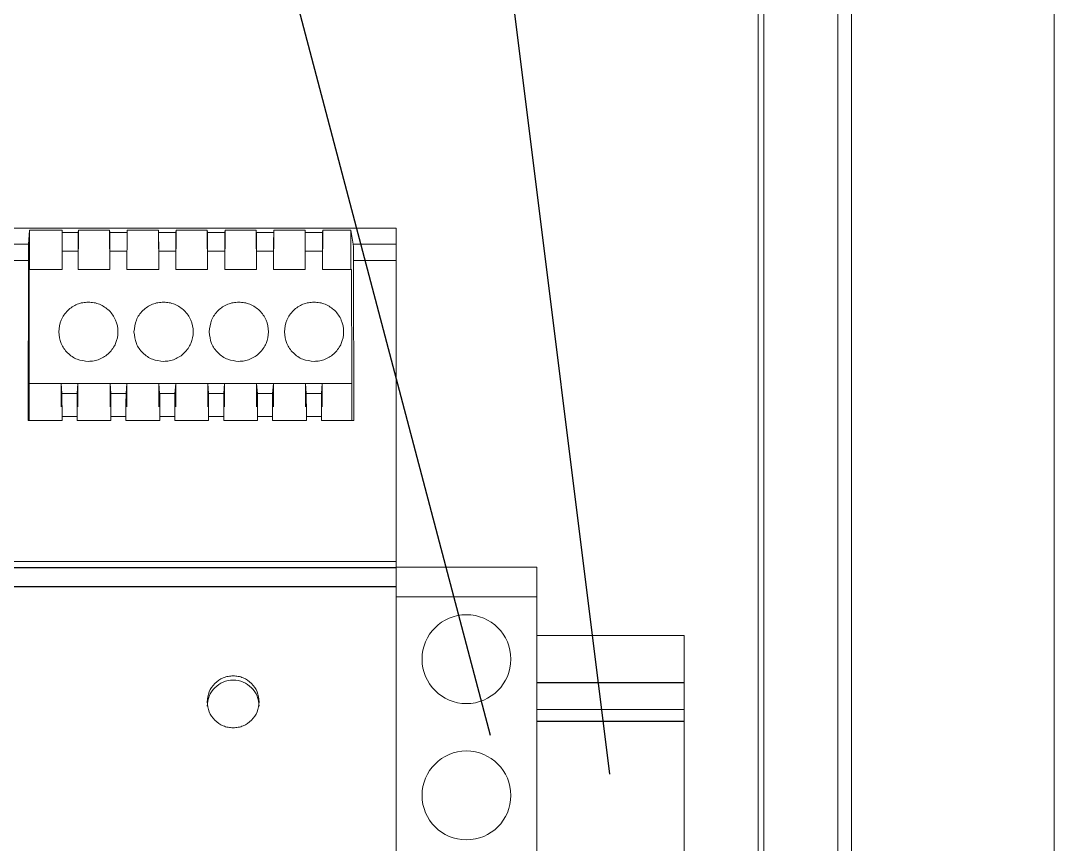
# Model space of a CAD drawing. Extents: x 4137 to 28680, y 2446 to 6814.
# Drawn here: x 11000.9 to 11070.7, y 4911 to 4966.6 of the extents above; entities that cross this region are included whole.
import ezdxf

# ---------------------------------------------------------------- set-up
doc = ezdxf.new("R2010")
doc.units = 0
doc.header["$LTSCALE"] = 0.5
doc.layers.get('0').update_dxf_attribs({"linetype": 'CONTINUOUS'})
doc.layers.add('DIM', color=5, linetype='CONTINUOUS')
doc.layers.add('VOL', color=2, linetype='CONTINUOUS')

msp = doc.modelspace()

# ---------------------------------------------------------------- linework, layer by layer
at = {"color": 7, "linetype": 'Continuous', "lineweight": 15}
for p, q in [((11070.677, 4757.591), (11070.677, 5057.591)), ((11070.677, 4757.591), (11070.677, 5057.591)), ((11056.982, 5050.896), (11056.982, 4764.285)), ((11056.982, 5050.896), (11056.982, 4764.285)), ((11070.677, 5051.091), (11070.677, 4764.091)), ((11070.677, 5051.091), (11070.677, 4764.091)), ((11056.06, 5049.974), (11056.06, 4765.207)), ((11056.06, 5049.974), (11056.06, 4765.207)), ((11050.677, 5044.591), (11050.677, 4770.591)), ((11050.677, 5044.591), (11050.677, 4770.591)), ((11051.069, 4770.199), (11051.069, 5044.983)), ((11051.069, 4770.199), (11051.069, 5044.983)), ((10972.227, 4952.591), (11026.227, 4952.591)), ((10972.227, 4952.591), (11026.227, 4952.591)), ((11001.401, 4951.502), (11001.476, 4952.46)), ((11001.401, 4951.502), (11001.476, 4952.46)), ((11001.476, 4949.791), (11001.476, 4952.46)), ((11001.476, 4952.46), (11003.677, 4952.46)), ((11001.476, 4949.791), (11001.476, 4952.46)), ((11001.476, 4952.46), (11003.677, 4952.46)), ((11003.677, 4952.46), (11003.677, 4952.298)), ((11003.677, 4952.46), (11003.677, 4952.298)), ((11004.764, 4952.298), (11004.776, 4952.46)), ((11004.764, 4952.298), (11004.776, 4952.46)), ((11004.776, 4952.46), (11006.877, 4952.46)), ((11004.776, 4951.186), (11004.776, 4952.46)), ((11004.776, 4952.46), (11006.877, 4952.46)), ((11004.776, 4951.186), (11004.776, 4952.46)), ((11006.877, 4952.46), (11006.889, 4952.298)), ((11006.877, 4951.186), (11006.877, 4952.46)), ((11006.877, 4952.46), (11006.889, 4952.298)), ((11006.877, 4951.186), (11006.877, 4952.46)), ((11008.064, 4952.298), (11008.076, 4952.46)), ((11008.064, 4952.298), (11008.076, 4952.46)), ((11008.076, 4952.46), (11010.177, 4952.46)), ((11008.076, 4951.186), (11008.076, 4952.46)), ((11008.076, 4952.46), (11010.177, 4952.46)), ((11008.076, 4951.186), (11008.076, 4952.46)), ((11010.177, 4952.46), (11010.189, 4952.298)), ((11010.177, 4951.186), (11010.177, 4952.46)), ((11010.177, 4952.46), (11010.189, 4952.298)), ((11010.177, 4951.186), (11010.177, 4952.46)), ((11011.364, 4952.298), (11011.376, 4952.46)), ((11011.364, 4952.298), (11011.376, 4952.46)), ((11011.376, 4952.46), (11013.477, 4952.46)), ((11011.376, 4951.186), (11011.376, 4952.46)), ((11011.376, 4952.46), (11013.477, 4952.46)), ((11011.376, 4951.186), (11011.376, 4952.46)), ((11013.477, 4952.46), (11013.489, 4952.298)), ((11013.477, 4951.186), (11013.477, 4952.46)), ((11013.477, 4952.46), (11013.489, 4952.298)), ((11013.477, 4951.186), (11013.477, 4952.46)), ((11014.664, 4952.298), (11014.676, 4952.46)), ((11014.664, 4952.298), (11014.676, 4952.46)), ((11014.676, 4952.46), (11016.777, 4952.46)), ((11014.676, 4951.186), (11014.676, 4952.46)), ((11014.676, 4952.46), (11016.777, 4952.46)), ((11014.676, 4951.186), (11014.676, 4952.46)), ((11016.777, 4952.46), (11016.789, 4952.298)), ((11016.777, 4951.186), (11016.777, 4952.46)), ((11016.777, 4952.46), (11016.789, 4952.298)), ((11016.777, 4951.186), (11016.777, 4952.46)), ((11017.964, 4952.298), (11017.976, 4952.46)), ((11017.964, 4952.298), (11017.976, 4952.46)), ((11017.976, 4952.46), (11020.077, 4952.46)), ((11017.976, 4951.186), (11017.976, 4952.46)), ((11017.976, 4952.46), (11020.077, 4952.46)), ((11017.976, 4951.186), (11017.976, 4952.46)), ((11020.077, 4952.46), (11020.089, 4952.298)), ((11020.077, 4951.186), (11020.077, 4952.46)), ((11020.077, 4952.46), (11020.089, 4952.298)), ((11020.077, 4951.186), (11020.077, 4952.46)), ((11021.264, 4952.298), (11021.276, 4952.46)), ((11021.264, 4952.298), (11021.276, 4952.46)), ((11021.276, 4952.46), (11023.177, 4952.46)), ((11021.276, 4951.186), (11021.276, 4952.46)), ((11021.276, 4952.46), (11023.177, 4952.46)), ((11021.276, 4951.186), (11021.276, 4952.46)), ((11023.177, 4949.791), (11023.177, 4952.46)), ((11023.177, 4952.46), (11023.336, 4951.502)), ((11023.177, 4949.791), (11023.177, 4952.46)), ((11023.177, 4952.46), (11023.336, 4951.502)), ((11026.227, 4951.502), (11026.227, 4952.591)), ((11026.227, 4951.502), (11026.227, 4952.591)), ((11004.764, 4952.298), (11003.677, 4952.298)), ((11004.764, 4952.298), (11003.677, 4952.298)), ((11008.064, 4952.298), (11006.889, 4952.298)), ((11008.064, 4952.298), (11006.889, 4952.298)), ((11011.364, 4952.298), (11010.189, 4952.298)), ((11011.364, 4952.298), (11010.189, 4952.298)), ((11014.664, 4952.298), (11013.489, 4952.298)), ((11014.664, 4952.298), (11013.489, 4952.298)), ((11017.964, 4952.298), (11016.789, 4952.298)), ((11017.964, 4952.298), (11016.789, 4952.298)), ((11021.264, 4952.298), (11020.089, 4952.298)), ((11021.264, 4952.298), (11020.089, 4952.298)), ((11001.401, 4951.502), (11000.352, 4951.502)), ((11001.401, 4951.502), (11000.352, 4951.502)), ((11003.677, 4951.03), (11003.677, 4949.791)), ((11003.677, 4951.03), (11004.756, 4951.03)), ((11003.677, 4951.03), (11003.677, 4949.791)), ((11003.677, 4951.03), (11004.756, 4951.03)), ((11004.756, 4949.791), (11004.756, 4951.03)), ((11004.756, 4949.791), (11004.756, 4951.03)), ((11006.897, 4951.03), (11006.897, 4949.791)), ((11006.897, 4951.03), (11008.056, 4951.03)), ((11006.897, 4951.03), (11006.897, 4949.791)), ((11006.897, 4951.03), (11008.056, 4951.03)), ((11008.056, 4949.791), (11008.056, 4951.03)), ((11008.056, 4949.791), (11008.056, 4951.03)), ((11010.197, 4951.03), (11010.197, 4949.791)), ((11010.197, 4951.03), (11011.356, 4951.03)), ((11010.197, 4951.03), (11010.197, 4949.791)), ((11010.197, 4951.03), (11011.356, 4951.03)), ((11011.356, 4949.791), (11011.356, 4951.03)), ((11011.356, 4949.791), (11011.356, 4951.03)), ((11013.497, 4951.03), (11013.497, 4949.791)), ((11013.497, 4951.03), (11014.656, 4951.03)), ((11013.497, 4951.03), (11013.497, 4949.791)), ((11013.497, 4951.03), (11014.656, 4951.03)), ((11014.656, 4949.791), (11014.656, 4951.03)), ((11014.656, 4949.791), (11014.656, 4951.03)), ((11016.797, 4951.03), (11016.797, 4949.791)), ((11016.797, 4951.03), (11017.956, 4951.03)), ((11016.797, 4951.03), (11016.797, 4949.791)), ((11016.797, 4951.03), (11017.956, 4951.03)), ((11017.956, 4949.791), (11017.956, 4951.03)), ((11017.956, 4949.791), (11017.956, 4951.03)), ((11020.097, 4951.03), (11020.097, 4949.791)), ((11020.097, 4951.03), (11021.256, 4951.03)), ((11020.097, 4951.03), (11020.097, 4949.791)), ((11020.097, 4951.03), (11021.256, 4951.03)), ((11021.256, 4949.791), (11021.256, 4951.03)), ((11021.256, 4949.791), (11021.256, 4951.03)), ((11023.336, 4951.502), (11026.227, 4951.502)), ((11023.336, 4951.502), (11026.227, 4951.502)), ((11000.358, 4950.413), (11001.396, 4950.413)), ((11000.358, 4950.413), (11001.396, 4950.413)), ((11001.384, 4939.591), (11001.396, 4950.413)), ((11001.384, 4939.591), (11001.396, 4950.413)), ((11023.348, 4950.413), (11023.372, 4939.591)), ((11026.227, 4950.413), (11023.348, 4950.413)), ((11023.348, 4950.413), (11023.372, 4939.591)), ((11026.227, 4950.413), (11023.348, 4950.413)), ((11001.455, 4949.791), (11001.444, 4942.091)), ((11001.455, 4949.791), (11001.444, 4942.091)), ((11003.677, 4949.791), (11001.455, 4949.791)), ((11003.677, 4949.791), (11001.455, 4949.791)), ((11006.897, 4949.791), (11004.756, 4949.791)), ((11006.897, 4949.791), (11004.756, 4949.791)), ((11010.197, 4949.791), (11008.056, 4949.791)), ((11010.197, 4949.791), (11008.056, 4949.791)), ((11013.497, 4949.791), (11011.356, 4949.791)), ((11013.497, 4949.791), (11011.356, 4949.791)), ((11016.797, 4949.791), (11014.656, 4949.791)), ((11016.797, 4949.791), (11014.656, 4949.791)), ((11020.097, 4949.791), (11017.956, 4949.791)), ((11020.097, 4949.791), (11017.956, 4949.791)), ((11023.223, 4949.791), (11021.256, 4949.791)), ((11023.223, 4949.791), (11021.256, 4949.791)), ((11023.246, 4942.091), (11023.223, 4949.791)), ((11023.246, 4942.091), (11023.223, 4949.791)), ((11001.444, 4942.091), (11001.444, 4939.591)), ((11001.444, 4942.091), (11003.609, 4942.091)), ((11001.444, 4942.091), (11001.444, 4939.591)), ((11001.444, 4942.091), (11003.609, 4942.091)), ((11003.609, 4942.091), (11003.609, 4940.515)), ((11003.609, 4942.091), (11003.661, 4941.435)), ((11004.744, 4942.091), (11003.609, 4942.091)), ((11003.609, 4942.091), (11003.609, 4940.515)), ((11003.609, 4942.091), (11003.661, 4941.435)), ((11004.744, 4942.091), (11003.609, 4942.091)), ((11004.692, 4941.435), (11004.744, 4942.091)), ((11004.692, 4941.435), (11004.744, 4942.091)), ((11004.744, 4940.515), (11004.744, 4942.091)), ((11004.744, 4942.091), (11006.909, 4942.091)), ((11004.744, 4940.515), (11004.744, 4942.091)), ((11004.744, 4942.091), (11006.909, 4942.091)), ((11006.909, 4942.091), (11006.961, 4941.435)), ((11006.909, 4940.515), (11006.909, 4942.091)), ((11008.044, 4942.091), (11006.909, 4942.091)), ((11006.909, 4942.091), (11006.961, 4941.435)), ((11006.909, 4940.515), (11006.909, 4942.091)), ((11008.044, 4942.091), (11006.909, 4942.091)), ((11007.992, 4941.435), (11008.044, 4942.091)), ((11007.992, 4941.435), (11008.044, 4942.091)), ((11008.044, 4940.515), (11008.044, 4942.091)), ((11008.044, 4942.091), (11010.209, 4942.091)), ((11008.044, 4940.515), (11008.044, 4942.091)), ((11008.044, 4942.091), (11010.209, 4942.091)), ((11010.209, 4942.091), (11010.261, 4941.435)), ((11010.209, 4940.515), (11010.209, 4942.091)), ((11011.344, 4942.091), (11010.209, 4942.091)), ((11010.209, 4942.091), (11010.261, 4941.435)), ((11010.209, 4940.515), (11010.209, 4942.091)), ((11011.344, 4942.091), (11010.209, 4942.091)), ((11011.292, 4941.435), (11011.344, 4942.091)), ((11011.292, 4941.435), (11011.344, 4942.091)), ((11011.344, 4940.515), (11011.344, 4942.091)), ((11011.344, 4942.091), (11013.509, 4942.091)), ((11011.344, 4940.515), (11011.344, 4942.091)), ((11011.344, 4942.091), (11013.509, 4942.091)), ((11013.509, 4942.091), (11013.561, 4941.435)), ((11013.509, 4940.515), (11013.509, 4942.091)), ((11014.644, 4942.091), (11013.509, 4942.091)), ((11013.509, 4942.091), (11013.561, 4941.435)), ((11013.509, 4940.515), (11013.509, 4942.091)), ((11014.644, 4942.091), (11013.509, 4942.091)), ((11014.592, 4941.435), (11014.644, 4942.091)), ((11014.592, 4941.435), (11014.644, 4942.091)), ((11014.644, 4940.515), (11014.644, 4942.091)), ((11014.644, 4942.091), (11016.809, 4942.091)), ((11014.644, 4940.515), (11014.644, 4942.091)), ((11014.644, 4942.091), (11016.809, 4942.091)), ((11016.809, 4942.091), (11016.861, 4941.435)), ((11016.809, 4940.515), (11016.809, 4942.091)), ((11017.944, 4942.091), (11016.809, 4942.091)), ((11016.809, 4942.091), (11016.861, 4941.435)), ((11016.809, 4940.515), (11016.809, 4942.091)), ((11017.944, 4942.091), (11016.809, 4942.091)), ((11017.892, 4941.435), (11017.944, 4942.091)), ((11017.892, 4941.435), (11017.944, 4942.091)), ((11017.944, 4940.515), (11017.944, 4942.091)), ((11017.944, 4942.091), (11020.109, 4942.091)), ((11017.944, 4940.515), (11017.944, 4942.091)), ((11017.944, 4942.091), (11020.109, 4942.091)), ((11020.109, 4942.091), (11020.161, 4941.435)), ((11020.109, 4940.515), (11020.109, 4942.091)), ((11021.244, 4942.091), (11020.109, 4942.091)), ((11020.109, 4942.091), (11020.161, 4941.435)), ((11020.109, 4940.515), (11020.109, 4942.091)), ((11021.244, 4942.091), (11020.109, 4942.091)), ((11021.192, 4941.435), (11021.244, 4942.091)), ((11021.192, 4941.435), (11021.244, 4942.091)), ((11021.244, 4940.515), (11021.244, 4942.091)), ((11021.244, 4942.091), (11023.246, 4942.091)), ((11021.244, 4940.515), (11021.244, 4942.091)), ((11021.244, 4942.091), (11023.246, 4942.091)), ((11023.246, 4939.591), (11023.246, 4942.091)), ((11023.246, 4939.591), (11023.246, 4942.091)), ((11004.692, 4941.435), (11003.661, 4941.435)), ((11004.692, 4941.435), (11003.661, 4941.435)), ((11006.961, 4941.435), (11007.992, 4941.435)), ((11006.961, 4941.435), (11007.992, 4941.435)), ((11010.261, 4941.435), (11011.292, 4941.435)), ((11010.261, 4941.435), (11011.292, 4941.435)), ((11013.561, 4941.435), (11014.592, 4941.435)), ((11013.561, 4941.435), (11014.592, 4941.435)), ((11016.861, 4941.435), (11017.892, 4941.435)), ((11016.861, 4941.435), (11017.892, 4941.435)), ((11020.161, 4941.435), (11021.192, 4941.435)), ((11020.161, 4941.435), (11021.192, 4941.435)), ((11003.668, 4940.37), (11003.668, 4939.877)), ((11003.668, 4940.37), (11003.668, 4939.877)), ((11003.668, 4939.877), (11003.668, 4939.591)), ((11003.668, 4939.877), (11004.685, 4939.877)), ((11003.668, 4939.877), (11003.668, 4939.591)), ((11003.668, 4939.877), (11004.685, 4939.877)), ((11004.685, 4939.877), (11004.685, 4940.37)), ((11004.685, 4939.877), (11004.685, 4940.37)), ((11004.685, 4939.591), (11004.685, 4939.877)), ((11004.685, 4939.591), (11004.685, 4939.877)), ((11006.968, 4940.37), (11006.968, 4939.877)), ((11006.968, 4940.37), (11006.968, 4939.877)), ((11006.968, 4939.877), (11006.968, 4939.591)), ((11006.968, 4939.877), (11007.985, 4939.877)), ((11006.968, 4939.877), (11006.968, 4939.591)), ((11006.968, 4939.877), (11007.985, 4939.877)), ((11007.985, 4939.877), (11007.985, 4940.37)), ((11007.985, 4939.877), (11007.985, 4940.37)), ((11007.985, 4939.591), (11007.985, 4939.877)), ((11007.985, 4939.591), (11007.985, 4939.877)), ((11010.268, 4940.37), (11010.268, 4939.877)), ((11010.268, 4940.37), (11010.268, 4939.877)), ((11010.268, 4939.877), (11010.268, 4939.591)), ((11010.268, 4939.877), (11011.285, 4939.877)), ((11010.268, 4939.877), (11010.268, 4939.591)), ((11010.268, 4939.877), (11011.285, 4939.877)), ((11011.285, 4939.877), (11011.285, 4940.37)), ((11011.285, 4939.877), (11011.285, 4940.37)), ((11011.285, 4939.591), (11011.285, 4939.877)), ((11011.285, 4939.591), (11011.285, 4939.877)), ((11013.568, 4940.37), (11013.568, 4939.877)), ((11013.568, 4940.37), (11013.568, 4939.877)), ((11013.568, 4939.877), (11013.568, 4939.591)), ((11013.568, 4939.877), (11014.585, 4939.877)), ((11013.568, 4939.877), (11013.568, 4939.591)), ((11013.568, 4939.877), (11014.585, 4939.877)), ((11014.585, 4939.877), (11014.585, 4940.37)), ((11014.585, 4939.877), (11014.585, 4940.37)), ((11014.585, 4939.591), (11014.585, 4939.877)), ((11014.585, 4939.591), (11014.585, 4939.877)), ((11016.868, 4940.37), (11016.868, 4939.877)), ((11016.868, 4940.37), (11016.868, 4939.877)), ((11016.868, 4939.877), (11016.868, 4939.591)), ((11016.868, 4939.877), (11017.885, 4939.877)), ((11016.868, 4939.877), (11016.868, 4939.591)), ((11016.868, 4939.877), (11017.885, 4939.877)), ((11017.885, 4939.877), (11017.885, 4940.37)), ((11017.885, 4939.877), (11017.885, 4940.37)), ((11017.885, 4939.591), (11017.885, 4939.877)), ((11017.885, 4939.591), (11017.885, 4939.877)), ((11020.168, 4940.37), (11020.168, 4939.877)), ((11020.168, 4940.37), (11020.168, 4939.877)), ((11020.168, 4939.877), (11020.168, 4939.591)), ((11020.168, 4939.877), (11021.185, 4939.877)), ((11020.168, 4939.877), (11020.168, 4939.591)), ((11020.168, 4939.877), (11021.185, 4939.877)), ((11021.185, 4939.877), (11021.185, 4940.37)), ((11021.185, 4939.877), (11021.185, 4940.37)), ((11021.185, 4939.591), (11021.185, 4939.877)), ((11021.185, 4939.591), (11021.185, 4939.877)), ((11003.668, 4939.591), (11001.384, 4939.591)), ((11003.668, 4939.591), (11001.384, 4939.591)), ((11006.968, 4939.591), (11004.685, 4939.591)), ((11006.968, 4939.591), (11004.685, 4939.591)), ((11010.268, 4939.591), (11007.985, 4939.591)), ((11010.268, 4939.591), (11007.985, 4939.591)), ((11013.568, 4939.591), (11011.285, 4939.591)), ((11013.568, 4939.591), (11011.285, 4939.591)), ((11016.868, 4939.591), (11014.585, 4939.591)), ((11016.868, 4939.591), (11014.585, 4939.591)), ((11020.168, 4939.591), (11017.885, 4939.591)), ((11020.168, 4939.591), (11017.885, 4939.591)), ((11023.372, 4939.591), (11021.185, 4939.591)), ((11023.372, 4939.591), (11021.185, 4939.591)), ((11026.227, 4930.091), (10972.227, 4930.091)), ((11026.227, 4930.091), (10972.227, 4930.091)), ((11026.227, 4929.669), (11026.227, 4930.091)), ((11026.227, 4929.669), (11026.227, 4930.091)), ((11026.227, 4929.691), (11035.727, 4929.691)), ((11026.227, 4929.691), (11035.727, 4929.691)), ((11035.727, 4927.691), (11035.727, 4929.691)), ((11035.727, 4927.691), (11035.727, 4929.691)), ((11026.227, 4927.691), (11035.727, 4927.691)), ((11026.227, 4927.691), (11035.727, 4927.691)), ((11035.727, 4906.191), (11035.727, 4927.691)), ((11035.727, 4906.191), (11035.727, 4927.691)), ((11045.677, 4925.091), (11035.727, 4925.091)), ((11045.677, 4925.091), (11035.727, 4925.091)), ((11045.677, 4925.091), (11045.677, 4921.891)), ((11045.677, 4925.091), (11045.677, 4921.891)), ((11045.677, 4921.891), (11045.677, 4920.091)), ((11045.677, 4921.891), (11045.677, 4920.091)), ((11045.677, 4920.091), (11035.727, 4920.091)), ((11045.677, 4920.091), (11035.727, 4920.091)), ((11045.677, 4920.091), (11045.677, 4919.291)), ((11045.677, 4920.091), (11045.677, 4919.291)), ((11035.727, 4919.306), (11035.727, 4918.291)), ((11035.727, 4919.306), (11035.727, 4918.291)), ((11045.677, 4919.291), (11045.677, 4895.891)), ((11045.677, 4919.291), (11045.677, 4895.891))]:
    msp.add_line(p, q, dxfattribs=at)
for centre, start, end in [((11030.977, 4923.491), 90, 270), ((11030.977, 4923.491), 90, 270), ((11030.977, 4923.491), 270, 90), ((11030.977, 4923.491), 270, 90), ((11030.977, 4914.291), 90, 270), ((11030.977, 4914.291), 90, 270), ((11030.977, 4914.291), 270, 90), ((11030.977, 4914.291), 270, 90)]:
    msp.add_arc(centre, 3, start, end, dxfattribs=at)
for points, knots in [([(11003.677, 4952.298), (11003.677, 4952.272), (11003.677, 4952.22), (11003.677, 4951.942), (11003.677, 4951.546), (11003.677, 4951.202), (11003.677, 4951.03)], [0, 0, 0, 0, 0.25, 0.500001, 0.75, 1, 1, 1, 1]), ([(11003.677, 4952.298), (11003.677, 4952.272), (11003.677, 4952.22), (11003.677, 4951.942), (11003.677, 4951.546), (11003.677, 4951.202), (11003.677, 4951.03)], [0, 0, 0, 0, 0.25, 0.500001, 0.75, 1, 1, 1, 1]), ([(11004.756, 4951.03), (11004.757, 4951.202), (11004.758, 4951.546), (11004.76, 4951.942), (11004.762, 4952.22), (11004.763, 4952.272), (11004.764, 4952.298)], [0, 0, 0, 0, 0.25, 0.499999, 0.75, 1, 1, 1, 1]), ([(11004.756, 4951.03), (11004.757, 4951.202), (11004.758, 4951.546), (11004.76, 4951.942), (11004.762, 4952.22), (11004.763, 4952.272), (11004.764, 4952.298)], [0, 0, 0, 0, 0.25, 0.499999, 0.75, 1, 1, 1, 1]), ([(11006.889, 4952.298), (11006.89, 4952.272), (11006.891, 4952.22), (11006.893, 4951.942), (11006.895, 4951.546), (11006.896, 4951.202), (11006.897, 4951.03)], [0, 0, 0, 0, 0.25, 0.500001, 0.75, 1, 1, 1, 1]), ([(11006.889, 4952.298), (11006.89, 4952.272), (11006.891, 4952.22), (11006.893, 4951.942), (11006.895, 4951.546), (11006.896, 4951.202), (11006.897, 4951.03)], [0, 0, 0, 0, 0.25, 0.500001, 0.75, 1, 1, 1, 1]), ([(11008.056, 4951.03), (11008.057, 4951.202), (11008.058, 4951.546), (11008.06, 4951.942), (11008.062, 4952.22), (11008.063, 4952.272), (11008.064, 4952.298)], [0, 0, 0, 0, 0.25, 0.499999, 0.75, 1, 1, 1, 1]), ([(11008.056, 4951.03), (11008.057, 4951.202), (11008.058, 4951.546), (11008.06, 4951.942), (11008.062, 4952.22), (11008.063, 4952.272), (11008.064, 4952.298)], [0, 0, 0, 0, 0.25, 0.499999, 0.75, 1, 1, 1, 1]), ([(11010.189, 4952.298), (11010.19, 4952.272), (11010.191, 4952.22), (11010.193, 4951.942), (11010.195, 4951.546), (11010.196, 4951.202), (11010.197, 4951.03)], [0, 0, 0, 0, 0.25, 0.500001, 0.75, 1, 1, 1, 1]), ([(11010.189, 4952.298), (11010.19, 4952.272), (11010.191, 4952.22), (11010.193, 4951.942), (11010.195, 4951.546), (11010.196, 4951.202), (11010.197, 4951.03)], [0, 0, 0, 0, 0.25, 0.500001, 0.75, 1, 1, 1, 1]), ([(11011.356, 4951.03), (11011.357, 4951.202), (11011.358, 4951.546), (11011.36, 4951.942), (11011.362, 4952.22), (11011.363, 4952.272), (11011.364, 4952.298)], [0, 0, 0, 0, 0.25, 0.499999, 0.75, 1, 1, 1, 1]), ([(11011.356, 4951.03), (11011.357, 4951.202), (11011.358, 4951.546), (11011.36, 4951.942), (11011.362, 4952.22), (11011.363, 4952.272), (11011.364, 4952.298)], [0, 0, 0, 0, 0.25, 0.499999, 0.75, 1, 1, 1, 1]), ([(11013.489, 4952.298), (11013.49, 4952.272), (11013.491, 4952.22), (11013.493, 4951.942), (11013.495, 4951.546), (11013.496, 4951.202), (11013.497, 4951.03)], [0, 0, 0, 0, 0.25, 0.500001, 0.75, 1, 1, 1, 1]), ([(11013.489, 4952.298), (11013.49, 4952.272), (11013.491, 4952.22), (11013.493, 4951.942), (11013.495, 4951.546), (11013.496, 4951.202), (11013.497, 4951.03)], [0, 0, 0, 0, 0.25, 0.500001, 0.75, 1, 1, 1, 1]), ([(11014.656, 4951.03), (11014.657, 4951.202), (11014.658, 4951.546), (11014.66, 4951.942), (11014.662, 4952.22), (11014.663, 4952.272), (11014.664, 4952.298)], [0, 0, 0, 0, 0.25, 0.499999, 0.75, 1, 1, 1, 1]), ([(11014.656, 4951.03), (11014.657, 4951.202), (11014.658, 4951.546), (11014.66, 4951.942), (11014.662, 4952.22), (11014.663, 4952.272), (11014.664, 4952.298)], [0, 0, 0, 0, 0.25, 0.499999, 0.75, 1, 1, 1, 1]), ([(11016.789, 4952.298), (11016.79, 4952.272), (11016.791, 4952.22), (11016.793, 4951.942), (11016.795, 4951.546), (11016.796, 4951.202), (11016.797, 4951.03)], [0, 0, 0, 0, 0.25, 0.500001, 0.75, 1, 1, 1, 1]), ([(11016.789, 4952.298), (11016.79, 4952.272), (11016.791, 4952.22), (11016.793, 4951.942), (11016.795, 4951.546), (11016.796, 4951.202), (11016.797, 4951.03)], [0, 0, 0, 0, 0.25, 0.500001, 0.75, 1, 1, 1, 1]), ([(11017.956, 4951.03), (11017.957, 4951.202), (11017.958, 4951.546), (11017.96, 4951.942), (11017.962, 4952.22), (11017.963, 4952.272), (11017.964, 4952.298)], [0, 0, 0, 0, 0.25, 0.499999, 0.75, 1, 1, 1, 1]), ([(11017.956, 4951.03), (11017.957, 4951.202), (11017.958, 4951.546), (11017.96, 4951.942), (11017.962, 4952.22), (11017.963, 4952.272), (11017.964, 4952.298)], [0, 0, 0, 0, 0.25, 0.499999, 0.75, 1, 1, 1, 1]), ([(11020.089, 4952.298), (11020.09, 4952.272), (11020.091, 4952.22), (11020.093, 4951.942), (11020.095, 4951.546), (11020.096, 4951.202), (11020.097, 4951.03)], [0, 0, 0, 0, 0.25, 0.500001, 0.75, 1, 1, 1, 1]), ([(11020.089, 4952.298), (11020.09, 4952.272), (11020.091, 4952.22), (11020.093, 4951.942), (11020.095, 4951.546), (11020.096, 4951.202), (11020.097, 4951.03)], [0, 0, 0, 0, 0.25, 0.500001, 0.75, 1, 1, 1, 1]), ([(11021.256, 4951.03), (11021.257, 4951.202), (11021.258, 4951.546), (11021.26, 4951.942), (11021.262, 4952.22), (11021.263, 4952.272), (11021.264, 4952.298)], [0, 0, 0, 0, 0.25, 0.499999, 0.75, 1, 1, 1, 1]), ([(11021.256, 4951.03), (11021.257, 4951.202), (11021.258, 4951.546), (11021.26, 4951.942), (11021.262, 4952.22), (11021.263, 4952.272), (11021.264, 4952.298)], [0, 0, 0, 0, 0.25, 0.499999, 0.75, 1, 1, 1, 1]), ([(11001.396, 4950.413), (11001.396, 4950.559), (11001.397, 4950.85), (11001.398, 4951.193), (11001.4, 4951.436), (11001.401, 4951.48), (11001.401, 4951.502)], [0, 0, 0, 0, 0.249999, 0.500002, 0.750002, 1, 1, 1, 1]), ([(11001.396, 4950.413), (11001.396, 4950.559), (11001.397, 4950.85), (11001.398, 4951.193), (11001.4, 4951.436), (11001.401, 4951.48), (11001.401, 4951.502)], [0, 0, 0, 0, 0.249999, 0.500002, 0.750002, 1, 1, 1, 1]), ([(11023.336, 4951.502), (11023.338, 4951.473), (11023.341, 4951.416), (11023.344, 4951.125), (11023.347, 4950.784), (11023.347, 4950.53), (11023.348, 4950.413)], [0, 0, 0, 0, 0.299494, 0.566065, 0.799595, 1, 1, 1, 1]), ([(11023.336, 4951.502), (11023.338, 4951.473), (11023.341, 4951.416), (11023.344, 4951.125), (11023.347, 4950.784), (11023.347, 4950.53), (11023.348, 4950.413)], [0, 0, 0, 0, 0.299494, 0.566065, 0.799595, 1, 1, 1, 1]), ([(11026.227, 4950.413), (11026.227, 4950.559), (11026.227, 4950.85), (11026.227, 4951.193), (11026.227, 4951.436), (11026.227, 4951.48), (11026.227, 4951.502)], [0, 0, 0, 0, 0.249999, 0.500002, 0.750002, 1, 1, 1, 1]), ([(11026.227, 4950.413), (11026.227, 4950.559), (11026.227, 4950.85), (11026.227, 4951.193), (11026.227, 4951.436), (11026.227, 4951.48), (11026.227, 4951.502)], [0, 0, 0, 0, 0.249999, 0.500002, 0.750002, 1, 1, 1, 1]), ([(11026.227, 4930.091), (11026.227, 4933.508), (11026.227, 4940.342), (11026.227, 4947.056), (11026.227, 4950.413)], [0, 0, 0, 0, 0.4999999, 1, 1, 1, 1]), ([(11026.227, 4930.091), (11026.227, 4933.508), (11026.227, 4940.342), (11026.227, 4947.056), (11026.227, 4950.413)], [0, 0, 0, 0, 0.4999999, 1, 1, 1, 1]), ([(11003.447, 4945.591), (11003.478, 4945.861), (11003.54, 4946.389), (11004.012, 4947.053), (11004.565, 4947.416), (11005.062, 4947.569), (11005.319, 4947.583), (11005.447, 4947.591)], [0, 0, 0, 0, 0.264374, 0.517229, 0.761312, 0.880967, 1, 1, 1, 1]), ([(11003.447, 4945.591), (11003.478, 4945.861), (11003.54, 4946.389), (11004.012, 4947.053), (11004.565, 4947.416), (11005.062, 4947.569), (11005.319, 4947.583), (11005.447, 4947.591)], [0, 0, 0, 0, 0.264374, 0.517229, 0.761312, 0.880967, 1, 1, 1, 1]), ([(11005.447, 4947.591), (11005.575, 4947.583), (11005.831, 4947.569), (11006.328, 4947.415), (11006.888, 4947.052), (11007.339, 4946.385), (11007.5, 4945.592), (11007.34, 4944.798), (11006.89, 4944.132), (11006.33, 4943.767), (11005.833, 4943.612), (11005.576, 4943.598), (11005.447, 4943.591)], [0, 0, 0, 0, 0.0597925, 0.1194274, 0.2422353, 0.369264, 0.5007504, 0.6314464, 0.757553, 0.8801889, 0.9398791, 1, 1, 1, 1]), ([(11005.447, 4947.591), (11005.575, 4947.583), (11005.831, 4947.569), (11006.328, 4947.415), (11006.888, 4947.052), (11007.339, 4946.385), (11007.5, 4945.592), (11007.34, 4944.798), (11006.89, 4944.132), (11006.33, 4943.767), (11005.833, 4943.612), (11005.576, 4943.598), (11005.447, 4943.591)], [0, 0, 0, 0, 0.0597925, 0.1194274, 0.2422353, 0.369264, 0.5007504, 0.6314464, 0.757553, 0.8801889, 0.9398791, 1, 1, 1, 1]), ([(11008.527, 4945.591), (11008.558, 4945.861), (11008.62, 4946.389), (11009.092, 4947.053), (11009.646, 4947.416), (11010.142, 4947.569), (11010.399, 4947.583), (11010.527, 4947.591)], [0, 0, 0, 0, 0.264524, 0.517312, 0.761274, 0.881025, 1, 1, 1, 1]), ([(11008.527, 4945.591), (11008.558, 4945.861), (11008.62, 4946.389), (11009.092, 4947.053), (11009.646, 4947.416), (11010.142, 4947.569), (11010.399, 4947.583), (11010.527, 4947.591)], [0, 0, 0, 0, 0.264524, 0.517312, 0.761274, 0.881025, 1, 1, 1, 1]), ([(11010.527, 4947.591), (11010.655, 4947.583), (11010.911, 4947.569), (11011.409, 4947.415), (11011.969, 4947.051), (11012.42, 4946.384), (11012.58, 4945.591), (11012.42, 4944.798), (11011.97, 4944.131), (11011.41, 4943.767), (11010.913, 4943.612), (11010.656, 4943.598), (11010.527, 4943.591)], [0, 0, 0, 0, 0.059806, 0.119452, 0.242473, 0.369514, 0.500934, 0.631604, 0.757561, 0.880203, 0.939881, 1, 1, 1, 1]), ([(11010.527, 4947.591), (11010.655, 4947.583), (11010.911, 4947.569), (11011.409, 4947.415), (11011.969, 4947.051), (11012.42, 4946.384), (11012.58, 4945.591), (11012.42, 4944.798), (11011.97, 4944.131), (11011.41, 4943.767), (11010.913, 4943.612), (11010.656, 4943.598), (11010.527, 4943.591)], [0, 0, 0, 0, 0.059806, 0.119452, 0.242473, 0.369514, 0.500934, 0.631604, 0.757561, 0.880203, 0.939881, 1, 1, 1, 1]), ([(11013.607, 4945.591), (11013.638, 4945.861), (11013.7, 4946.389), (11014.172, 4947.053), (11014.726, 4947.417), (11015.223, 4947.569), (11015.479, 4947.583), (11015.607, 4947.591)], [0, 0, 0, 0, 0.264571, 0.517375, 0.761321, 0.881043, 1, 1, 1, 1]), ([(11013.607, 4945.591), (11013.638, 4945.861), (11013.7, 4946.389), (11014.172, 4947.053), (11014.726, 4947.417), (11015.223, 4947.569), (11015.479, 4947.583), (11015.607, 4947.591)], [0, 0, 0, 0, 0.264571, 0.517375, 0.761321, 0.881043, 1, 1, 1, 1]), ([(11015.607, 4947.591), (11015.735, 4947.583), (11015.991, 4947.569), (11016.489, 4947.415), (11017.049, 4947.051), (11017.5, 4946.384), (11017.66, 4945.591), (11017.5, 4944.798), (11017.05, 4944.132), (11016.49, 4943.767), (11015.993, 4943.612), (11015.736, 4943.598), (11015.607, 4943.591)], [0, 0, 0, 0, 0.059803, 0.11946, 0.242471, 0.369506, 0.500958, 0.631574, 0.757478, 0.880215, 0.939893, 1, 1, 1, 1]), ([(11015.607, 4947.591), (11015.735, 4947.583), (11015.991, 4947.569), (11016.489, 4947.415), (11017.049, 4947.051), (11017.5, 4946.384), (11017.66, 4945.591), (11017.5, 4944.798), (11017.05, 4944.132), (11016.49, 4943.767), (11015.993, 4943.612), (11015.736, 4943.598), (11015.607, 4943.591)], [0, 0, 0, 0, 0.059803, 0.11946, 0.242471, 0.369506, 0.500958, 0.631574, 0.757478, 0.880215, 0.939893, 1, 1, 1, 1]), ([(11018.687, 4945.591), (11018.718, 4945.861), (11018.78, 4946.389), (11019.252, 4947.053), (11019.806, 4947.417), (11020.303, 4947.569), (11020.559, 4947.583), (11020.687, 4947.591)], [0, 0, 0, 0, 0.26449, 0.51733, 0.761371, 0.881007, 1, 1, 1, 1]), ([(11018.687, 4945.591), (11018.718, 4945.861), (11018.78, 4946.389), (11019.252, 4947.053), (11019.806, 4947.417), (11020.303, 4947.569), (11020.559, 4947.583), (11020.687, 4947.591)], [0, 0, 0, 0, 0.26449, 0.51733, 0.761371, 0.881007, 1, 1, 1, 1]), ([(11020.687, 4947.591), (11020.815, 4947.583), (11021.071, 4947.569), (11021.568, 4947.415), (11022.128, 4947.052), (11022.579, 4946.385), (11022.74, 4945.592), (11022.58, 4944.798), (11022.13, 4944.132), (11021.571, 4943.767), (11021.073, 4943.612), (11020.816, 4943.598), (11020.687, 4943.591)], [0, 0, 0, 0, 0.0597804, 0.1194284, 0.2422473, 0.3692798, 0.5007833, 0.6314287, 0.7575019, 0.880204, 0.9398829, 1, 1, 1, 1]), ([(11020.687, 4947.591), (11020.815, 4947.583), (11021.071, 4947.569), (11021.568, 4947.415), (11022.128, 4947.052), (11022.579, 4946.385), (11022.74, 4945.592), (11022.58, 4944.798), (11022.13, 4944.132), (11021.571, 4943.767), (11021.073, 4943.612), (11020.816, 4943.598), (11020.687, 4943.591)], [0, 0, 0, 0, 0.0597804, 0.1194284, 0.2422473, 0.3692798, 0.5007833, 0.6314287, 0.7575019, 0.880204, 0.9398829, 1, 1, 1, 1]), ([(11005.447, 4943.591), (11005.189, 4943.62), (11004.668, 4943.679), (11004.009, 4944.136), (11003.539, 4944.795), (11003.478, 4945.322), (11003.447, 4945.591)], [0, 0, 0, 0, 0.239546, 0.484111, 0.736445, 1, 1, 1, 1]), ([(11005.447, 4943.591), (11005.189, 4943.62), (11004.668, 4943.679), (11004.009, 4944.136), (11003.539, 4944.795), (11003.478, 4945.322), (11003.447, 4945.591)], [0, 0, 0, 0, 0.239546, 0.484111, 0.736445, 1, 1, 1, 1]), ([(11010.527, 4943.591), (11010.269, 4943.62), (11009.748, 4943.68), (11009.089, 4944.136), (11008.619, 4944.795), (11008.558, 4945.322), (11008.527, 4945.591)], [0, 0, 0, 0, 0.239617, 0.484105, 0.736407, 1, 1, 1, 1]), ([(11010.527, 4943.591), (11010.269, 4943.62), (11009.748, 4943.68), (11009.089, 4944.136), (11008.619, 4944.795), (11008.558, 4945.322), (11008.527, 4945.591)], [0, 0, 0, 0, 0.239617, 0.484105, 0.736407, 1, 1, 1, 1]), ([(11015.607, 4943.591), (11015.349, 4943.62), (11014.828, 4943.68), (11014.17, 4944.135), (11013.699, 4944.795), (11013.638, 4945.321), (11013.607, 4945.591)], [0, 0, 0, 0, 0.23954, 0.483944, 0.736215, 1, 1, 1, 1]), ([(11015.607, 4943.591), (11015.349, 4943.62), (11014.828, 4943.68), (11014.17, 4944.135), (11013.699, 4944.795), (11013.638, 4945.321), (11013.607, 4945.591)], [0, 0, 0, 0, 0.23954, 0.483944, 0.736215, 1, 1, 1, 1]), ([(11020.687, 4943.591), (11020.429, 4943.62), (11019.908, 4943.68), (11019.249, 4944.136), (11018.779, 4944.795), (11018.718, 4945.322), (11018.687, 4945.591)], [0, 0, 0, 0, 0.239545, 0.484121, 0.736429, 1, 1, 1, 1]), ([(11020.687, 4943.591), (11020.429, 4943.62), (11019.908, 4943.68), (11019.249, 4944.136), (11018.779, 4944.795), (11018.718, 4945.322), (11018.687, 4945.591)], [0, 0, 0, 0, 0.239545, 0.484121, 0.736429, 1, 1, 1, 1]), ([(11003.661, 4941.435), (11003.662, 4941.413), (11003.663, 4941.37), (11003.664, 4941.139), (11003.666, 4940.81), (11003.667, 4940.517), (11003.668, 4940.37)], [0, 0, 0, 0, 0.25, 0.5, 0.749999, 1, 1, 1, 1]), ([(11003.661, 4941.435), (11003.662, 4941.413), (11003.663, 4941.37), (11003.664, 4941.139), (11003.666, 4940.81), (11003.667, 4940.517), (11003.668, 4940.37)], [0, 0, 0, 0, 0.25, 0.5, 0.749999, 1, 1, 1, 1]), ([(11004.685, 4940.37), (11004.686, 4940.517), (11004.687, 4940.81), (11004.689, 4941.139), (11004.69, 4941.37), (11004.692, 4941.413), (11004.692, 4941.435)], [0, 0, 0, 0, 0.250001, 0.5, 0.75, 1, 1, 1, 1]), ([(11004.685, 4940.37), (11004.686, 4940.517), (11004.687, 4940.81), (11004.689, 4941.139), (11004.69, 4941.37), (11004.692, 4941.413), (11004.692, 4941.435)], [0, 0, 0, 0, 0.250001, 0.5, 0.75, 1, 1, 1, 1]), ([(11006.961, 4941.435), (11006.962, 4941.413), (11006.963, 4941.37), (11006.964, 4941.139), (11006.966, 4940.81), (11006.967, 4940.517), (11006.968, 4940.37)], [0, 0, 0, 0, 0.25, 0.5, 0.749999, 1, 1, 1, 1]), ([(11006.961, 4941.435), (11006.962, 4941.413), (11006.963, 4941.37), (11006.964, 4941.139), (11006.966, 4940.81), (11006.967, 4940.517), (11006.968, 4940.37)], [0, 0, 0, 0, 0.25, 0.5, 0.749999, 1, 1, 1, 1]), ([(11007.985, 4940.37), (11007.986, 4940.517), (11007.987, 4940.81), (11007.989, 4941.139), (11007.99, 4941.37), (11007.992, 4941.413), (11007.992, 4941.435)], [0, 0, 0, 0, 0.250001, 0.5, 0.75, 1, 1, 1, 1]), ([(11007.985, 4940.37), (11007.986, 4940.517), (11007.987, 4940.81), (11007.989, 4941.139), (11007.99, 4941.37), (11007.992, 4941.413), (11007.992, 4941.435)], [0, 0, 0, 0, 0.250001, 0.5, 0.75, 1, 1, 1, 1]), ([(11010.261, 4941.435), (11010.262, 4941.413), (11010.263, 4941.37), (11010.264, 4941.139), (11010.266, 4940.81), (11010.267, 4940.517), (11010.268, 4940.37)], [0, 0, 0, 0, 0.25, 0.5, 0.749999, 1, 1, 1, 1]), ([(11010.261, 4941.435), (11010.262, 4941.413), (11010.263, 4941.37), (11010.264, 4941.139), (11010.266, 4940.81), (11010.267, 4940.517), (11010.268, 4940.37)], [0, 0, 0, 0, 0.25, 0.5, 0.749999, 1, 1, 1, 1]), ([(11011.285, 4940.37), (11011.286, 4940.517), (11011.287, 4940.81), (11011.289, 4941.139), (11011.29, 4941.37), (11011.292, 4941.413), (11011.292, 4941.435)], [0, 0, 0, 0, 0.250001, 0.5, 0.75, 1, 1, 1, 1]), ([(11011.285, 4940.37), (11011.286, 4940.517), (11011.287, 4940.81), (11011.289, 4941.139), (11011.29, 4941.37), (11011.292, 4941.413), (11011.292, 4941.435)], [0, 0, 0, 0, 0.250001, 0.5, 0.75, 1, 1, 1, 1]), ([(11013.561, 4941.435), (11013.562, 4941.413), (11013.563, 4941.37), (11013.564, 4941.139), (11013.566, 4940.81), (11013.567, 4940.517), (11013.568, 4940.37)], [0, 0, 0, 0, 0.25, 0.5, 0.749999, 1, 1, 1, 1]), ([(11013.561, 4941.435), (11013.562, 4941.413), (11013.563, 4941.37), (11013.564, 4941.139), (11013.566, 4940.81), (11013.567, 4940.517), (11013.568, 4940.37)], [0, 0, 0, 0, 0.25, 0.5, 0.749999, 1, 1, 1, 1]), ([(11014.585, 4940.37), (11014.586, 4940.517), (11014.587, 4940.81), (11014.589, 4941.139), (11014.59, 4941.37), (11014.592, 4941.413), (11014.592, 4941.435)], [0, 0, 0, 0, 0.250001, 0.5, 0.75, 1, 1, 1, 1]), ([(11014.585, 4940.37), (11014.586, 4940.517), (11014.587, 4940.81), (11014.589, 4941.139), (11014.59, 4941.37), (11014.592, 4941.413), (11014.592, 4941.435)], [0, 0, 0, 0, 0.250001, 0.5, 0.75, 1, 1, 1, 1]), ([(11016.861, 4941.435), (11016.862, 4941.413), (11016.863, 4941.37), (11016.864, 4941.139), (11016.866, 4940.81), (11016.867, 4940.517), (11016.868, 4940.37)], [0, 0, 0, 0, 0.25, 0.5, 0.749999, 1, 1, 1, 1]), ([(11016.861, 4941.435), (11016.862, 4941.413), (11016.863, 4941.37), (11016.864, 4941.139), (11016.866, 4940.81), (11016.867, 4940.517), (11016.868, 4940.37)], [0, 0, 0, 0, 0.25, 0.5, 0.749999, 1, 1, 1, 1]), ([(11017.885, 4940.37), (11017.886, 4940.517), (11017.887, 4940.81), (11017.889, 4941.139), (11017.89, 4941.37), (11017.892, 4941.413), (11017.892, 4941.435)], [0, 0, 0, 0, 0.250001, 0.5, 0.75, 1, 1, 1, 1]), ([(11017.885, 4940.37), (11017.886, 4940.517), (11017.887, 4940.81), (11017.889, 4941.139), (11017.89, 4941.37), (11017.892, 4941.413), (11017.892, 4941.435)], [0, 0, 0, 0, 0.250001, 0.5, 0.75, 1, 1, 1, 1]), ([(11020.161, 4941.435), (11020.162, 4941.413), (11020.163, 4941.37), (11020.164, 4941.139), (11020.166, 4940.81), (11020.167, 4940.517), (11020.168, 4940.37)], [0, 0, 0, 0, 0.25, 0.5, 0.749999, 1, 1, 1, 1]), ([(11020.161, 4941.435), (11020.162, 4941.413), (11020.163, 4941.37), (11020.164, 4941.139), (11020.166, 4940.81), (11020.167, 4940.517), (11020.168, 4940.37)], [0, 0, 0, 0, 0.25, 0.5, 0.749999, 1, 1, 1, 1]), ([(11021.185, 4940.37), (11021.186, 4940.517), (11021.187, 4940.81), (11021.189, 4941.139), (11021.19, 4941.37), (11021.192, 4941.413), (11021.192, 4941.435)], [0, 0, 0, 0, 0.250001, 0.5, 0.75, 1, 1, 1, 1]), ([(11021.185, 4940.37), (11021.186, 4940.517), (11021.187, 4940.81), (11021.189, 4941.139), (11021.19, 4941.37), (11021.192, 4941.413), (11021.192, 4941.435)], [0, 0, 0, 0, 0.250001, 0.5, 0.75, 1, 1, 1, 1]), ([(11026.227, 4928.394), (11026.227, 4928.561), (11026.227, 4928.895), (11026.227, 4929.301), (11026.227, 4929.591), (11026.227, 4929.643), (11026.227, 4929.669)], [0, 0, 0, 0, 0.249999, 0.499999, 0.75, 1, 1, 1, 1]), ([(11026.227, 4928.394), (11026.227, 4928.561), (11026.227, 4928.895), (11026.227, 4929.301), (11026.227, 4929.591), (11026.227, 4929.643), (11026.227, 4929.669)], [0, 0, 0, 0, 0.249999, 0.499999, 0.75, 1, 1, 1, 1]), ([(11026.227, 4886.787), (11026.227, 4890.24), (11026.227, 4897.145), (11026.227, 4907.591), (11026.227, 4918.036), (11026.227, 4924.941), (11026.227, 4928.394)], [0, 0, 0, 0, 0.25, 0.5, 0.75, 1, 1, 1, 1]), ([(11026.227, 4886.787), (11026.227, 4890.24), (11026.227, 4897.145), (11026.227, 4907.591), (11026.227, 4918.036), (11026.227, 4924.941), (11026.227, 4928.394)], [0, 0, 0, 0, 0.25, 0.5, 0.75, 1, 1, 1, 1]), ([(11013.476, 4920.608), (11013.503, 4920.838), (11013.556, 4921.297), (11013.96, 4921.881), (11014.445, 4922.203), (11014.884, 4922.343), (11015.113, 4922.354), (11015.227, 4922.36)], [0, 0, 0, 0, 0.251405, 0.501275, 0.749644, 0.875991, 1, 1, 1, 1]), ([(11013.476, 4920.608), (11013.503, 4920.838), (11013.556, 4921.297), (11013.96, 4921.881), (11014.445, 4922.203), (11014.884, 4922.343), (11015.113, 4922.354), (11015.227, 4922.36)], [0, 0, 0, 0, 0.251405, 0.501275, 0.749644, 0.875991, 1, 1, 1, 1]), ([(11015.227, 4922.36), (11015.34, 4922.354), (11015.57, 4922.343), (11016.009, 4922.203), (11016.493, 4921.881), (11016.897, 4921.298), (11016.95, 4920.84), (11016.977, 4920.61)], [0, 0, 0, 0, 0.124124, 0.250651, 0.499055, 0.749406, 1, 1, 1, 1]), ([(11015.227, 4922.36), (11015.34, 4922.354), (11015.57, 4922.343), (11016.009, 4922.203), (11016.493, 4921.881), (11016.897, 4921.298), (11016.95, 4920.84), (11016.977, 4920.61)], [0, 0, 0, 0, 0.124124, 0.250651, 0.499055, 0.749406, 1, 1, 1, 1]), ([(11016.977, 4920.324), (11016.951, 4920.552), (11016.9, 4921.01), (11016.496, 4921.593), (11015.916, 4921.983), (11015.225, 4922.119), (11014.535, 4921.982), (11013.956, 4921.591), (11013.552, 4921.008), (11013.502, 4920.55), (11013.477, 4920.321)], [0, 0, 0, 0, 0.125, 0.249999, 0.374999, 0.499999, 0.624999, 0.749999, 0.874999, 1, 1, 1, 1]), ([(11016.977, 4920.324), (11016.951, 4920.552), (11016.9, 4921.01), (11016.496, 4921.593), (11015.916, 4921.983), (11015.225, 4922.119), (11014.535, 4921.982), (11013.956, 4921.591), (11013.552, 4921.008), (11013.502, 4920.55), (11013.477, 4920.321)], [0, 0, 0, 0, 0.125, 0.249999, 0.374999, 0.499999, 0.624999, 0.749999, 0.874999, 1, 1, 1, 1]), ([(11015.226, 4918.858), (11015.112, 4918.864), (11014.883, 4918.876), (11014.444, 4919.015), (11013.959, 4919.338), (11013.556, 4919.921), (11013.503, 4920.379), (11013.476, 4920.608)], [0, 0, 0, 0, 0.124648, 0.251119, 0.499568, 0.749653, 1, 1, 1, 1]), ([(11015.226, 4918.858), (11015.112, 4918.864), (11014.883, 4918.876), (11014.444, 4919.015), (11013.959, 4919.338), (11013.556, 4919.921), (11013.503, 4920.379), (11013.476, 4920.608)], [0, 0, 0, 0, 0.124648, 0.251119, 0.499568, 0.749653, 1, 1, 1, 1]), ([(11016.977, 4920.61), (11016.95, 4920.38), (11016.897, 4919.922), (11016.493, 4919.337), (11016.009, 4919.015), (11015.57, 4918.876), (11015.341, 4918.864), (11015.226, 4918.858)], [0, 0, 0, 0, 0.251287, 0.500908, 0.749285, 0.875509, 1, 1, 1, 1]), ([(11016.977, 4920.61), (11016.95, 4920.38), (11016.897, 4919.922), (11016.493, 4919.337), (11016.009, 4919.015), (11015.57, 4918.876), (11015.341, 4918.864), (11015.226, 4918.858)], [0, 0, 0, 0, 0.251287, 0.500908, 0.749285, 0.875509, 1, 1, 1, 1])]:
    msp.add_open_spline(points, degree=3, knots=knots, dxfattribs=at)
at = {"layer": 'DIM'}
for p, q in [((11032.613, 4918.33), (11011.802, 4997.22)), ((11032.613, 4918.33), (11011.802, 4997.22)), ((11040.666, 4915.721), (11032.635, 4979.908)), ((11040.666, 4915.721), (11032.635, 4979.908))]:
    msp.add_line(p, q, dxfattribs=at)
at = {"layer": 'VOL'}
for p, q in [((10972.227, 4929.669), (11026.227, 4929.669)), ((10972.227, 4929.669), (11026.227, 4929.669)), ((10972.227, 4928.394), (11026.227, 4928.394)), ((10972.227, 4928.394), (11026.227, 4928.394)), ((11045.677, 4921.891), (11035.727, 4921.891)), ((11045.677, 4921.891), (11035.727, 4921.891)), ((11045.677, 4919.291), (11035.727, 4919.291)), ((11045.677, 4919.291), (11035.727, 4919.291))]:
    msp.add_line(p, q, dxfattribs=at)

doc.saveas('drawing.dxf')
